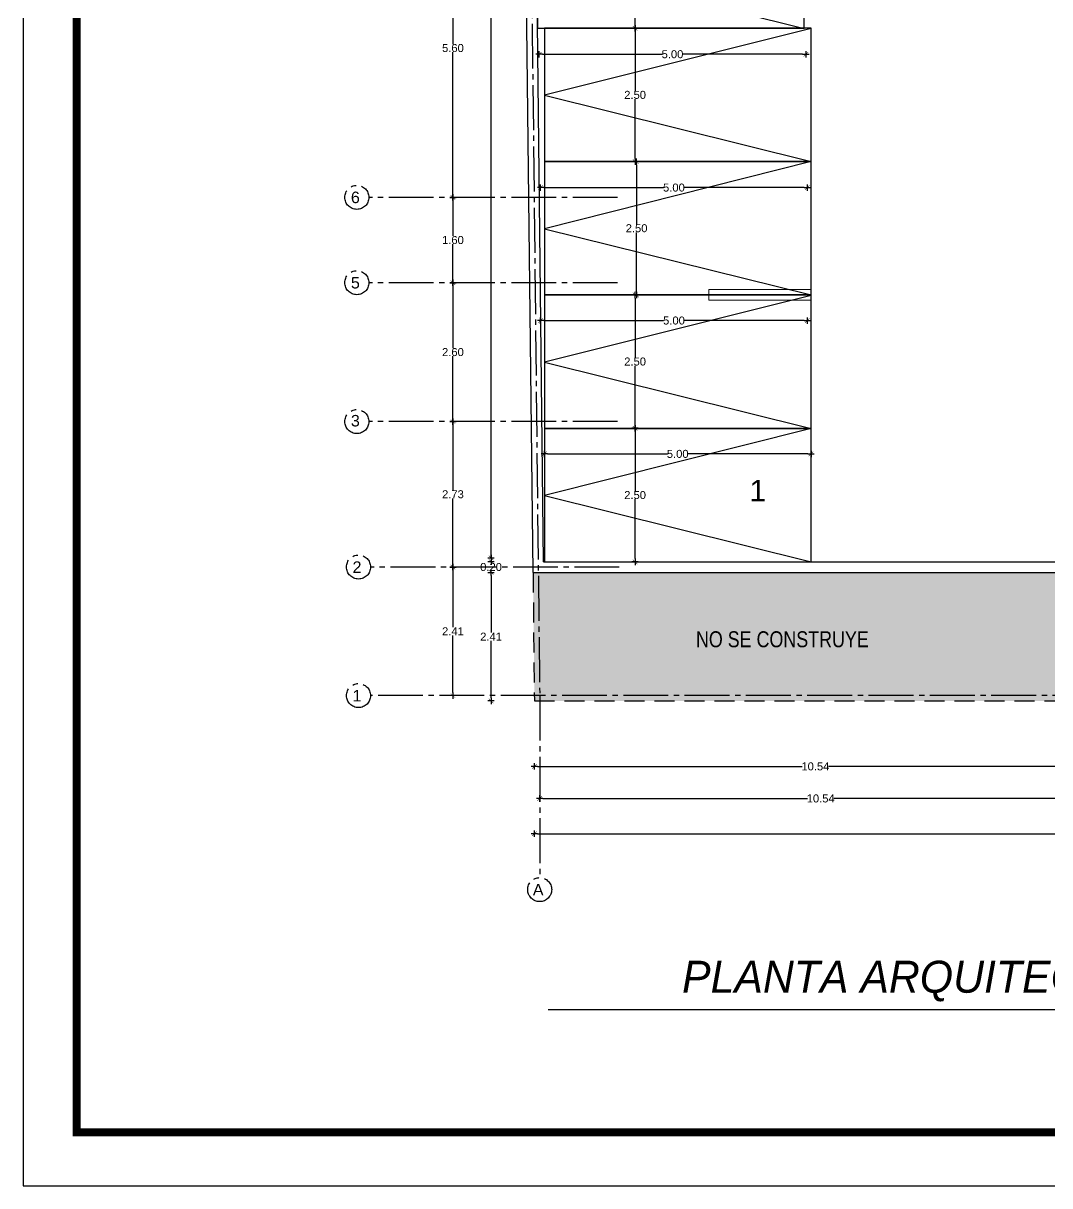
# Model space of a CAD drawing. Header units: millimetres. Extents: x 1217 to 2428, y 234 to 644.
# Drawn here: x 2338.46 to 2357.71, y 272.44 to 294.23 of the extents above; entities that cross this region are included whole.
import ezdxf

# ---------------------------------------------------------------- set-up
doc = ezdxf.new("R2010")
doc.units = ezdxf.units.MM
doc.linetypes.add('ACAD_ISO04W100', pattern=[30, 24, -3, 0, -3])
doc.linetypes.add('HIDDEN2', pattern=[0.1875, 0.125, -0.0625])
doc.layers.get('0').update_dxf_attribs({"lineweight": 5})
for name, color, linetype in [('0.1', 251, 'Continuous'), ('COTAS', 252, 'Continuous'), ('COTAS INTERIORES', 3, 'Continuous'), ('EJES', 8, 'Continuous'), ('MURO', 5, 'Continuous'), ('MUROS', 7, 'Continuous'), ('PAVIMENTO', 8, 'Continuous')]:
    doc.layers.add(name, color=color, linetype=linetype)
doc.styles.add('INTERARQ', font='arial.ttf')
doc.styles.add('ROMANS', font='arial.ttf', dxfattribs={"height": 22.5})
doc.styles.get("Standard").update_dxf_attribs({"font": 'arial.ttf'})
doc.dimstyles.new('ESCALA_1-50', dxfattribs={"dimtxt": 0.15, "dimasz": 0.06, "dimexe": 0.18, "dimexo": 0.0625, "dimgap": 0, "dimtad": 0, "dimtih": 1, "dimtoh": 1, "dimzin": 0, "dimdsep": 46, "dimtxsty": 'INTERARQ', "dimblk": 'DIMTICK', "dimcen": 0, "dimse1": 1, "dimse2": 1, "dimclrd": 256, "dimclre": 1, "dimclrt": 2, "dimadec": 0, "dimazin": 0, "dimtfac": 4.5, "dimtofl": 0, "dimtmove": 2, "dimatfit": 3, "dimldrblk": 'DIMTICK', "dimfxl": 1, "dimtolj": 1, "dimtzin": 0, "dimarcsym": 0})

# ---------------------------------------------------------------- blocks, each defined once
blk = doc.blocks.new('DIMTICK')
at = {"color": 1}
for p, q in [((-1, 0), (1, 0)), ((0, 1), (0, -1))]:
    blk.add_line(p, q, dxfattribs=at)
at = {"color": 3, "const_width": 0.141}
blk.add_lwpolyline([(0.71, 0.71), (-0.71, -0.71)], dxfattribs=at)
blk = doc.blocks.new('*D968')
at = {"layer": 'COTAS INTERIORES', "lineweight": -2, "ltscale": 3, "transparency": 16777216}
for p, q in [((2348.293, 286.159, 0), (2350.539, 286.159, 0)), ((2353.173, 286.159, 0), (2350.928, 286.159, 0))]:
    blk.add_line(p, q, dxfattribs=at)
at = {"layer": 'DEFPOINTS', "color": 0, "ltscale": 3, "transparency": 16777216}
for p in [(2348.233, 286.639, 0), (2353.233, 286.639, 0), (2353.233, 286.159, 0)]:
    blk.add_point(p, dxfattribs=at)
at = {"layer": 'COTAS INTERIORES', "lineweight": -2, "ltscale": 3, "transparency": 16777216, "xscale": 0.06, "yscale": 0.06, "zscale": 0.06, "rotation": 180}
blk.add_blockref('DIMTICK', (2348.233, 286.159, 0), dxfattribs=at)
at = {"layer": 'COTAS INTERIORES', "lineweight": -2, "ltscale": 3, "transparency": 16777216, "xscale": 0.06, "yscale": 0.06, "zscale": 0.06}
blk.add_blockref('DIMTICK', (2353.233, 286.159, 0), dxfattribs=at)
at = {"layer": 'COTAS INTERIORES', "color": 2, "ltscale": 3, "transparency": 16777216, "insert": (2350.733, 286.159, 0), "char_height": 0.15, "attachment_point": 5, "style": 'INTERARQ'}
blk.add_mtext('\\A1;5.00', dxfattribs=at)
blk = doc.blocks.new('*D854')
at = {"layer": 'COTAS INTERIORES', "lineweight": -2, "ltscale": 3, "transparency": 16777216}
for p, q in [((2349.934, 286.579), (2349.934, 285.464)), ((2349.934, 284.196), (2349.934, 285.311))]:
    blk.add_line(p, q, dxfattribs=at)
at = {"layer": 'DEFPOINTS', "color": 0, "ltscale": 3, "transparency": 16777216}
for p in [(2349.451, 286.639, 0), (2349.451, 284.136, 0), (2349.934, 284.136)]:
    blk.add_point(p, dxfattribs=at)
at = {"layer": 'COTAS INTERIORES', "lineweight": -2, "ltscale": 3, "transparency": 16777216, "xscale": 0.06, "yscale": 0.06, "zscale": 0.06}
for p, rotation in [((2349.934, 286.639), 90), ((2349.934, 284.136), 270)]:
    blk.add_blockref('DIMTICK', p, dxfattribs=dict(at, rotation=rotation))
at = {"layer": 'COTAS INTERIORES', "color": 2, "ltscale": 3, "transparency": 16777216, "insert": (2349.934, 285.387), "char_height": 0.15, "attachment_point": 5, "style": 'INTERARQ'}
blk.add_mtext('\\A1;2.50', dxfattribs=at)
blk = doc.blocks.new('*D857')
at = {"layer": 'COTAS INTERIORES', "lineweight": -2, "ltscale": 3, "transparency": 16777216}
for p, q in [((2349.934, 289.079), (2349.934, 287.967)), ((2349.934, 286.701), (2349.934, 287.813))]:
    blk.add_line(p, q, dxfattribs=at)
at = {"layer": 'DEFPOINTS', "color": 0, "ltscale": 3, "transparency": 16777216}
for p in [(2349.423, 289.139), (2349.934, 289.139), (2349.451, 286.641, 0)]:
    blk.add_point(p, dxfattribs=at)
at = {"layer": 'COTAS INTERIORES', "lineweight": -2, "ltscale": 3, "transparency": 16777216, "xscale": 0.06, "yscale": 0.06, "zscale": 0.06}
for p, rotation in [((2349.934, 289.139), 90), ((2349.934, 286.641), 270)]:
    blk.add_blockref('DIMTICK', p, dxfattribs=dict(at, rotation=rotation))
at = {"layer": 'COTAS INTERIORES', "color": 2, "ltscale": 3, "transparency": 16777216, "insert": (2349.934, 287.89), "char_height": 0.15, "attachment_point": 5, "style": 'INTERARQ'}
blk.add_mtext('\\A1;2.50', dxfattribs=at)
blk = doc.blocks.new('*D858')
at = {"layer": 'COTAS INTERIORES', "lineweight": -2, "ltscale": 3, "transparency": 16777216}
for p, q in [((2349.962, 291.579), (2349.962, 290.465)), ((2349.962, 289.199), (2349.962, 290.312))]:
    blk.add_line(p, q, dxfattribs=at)
at = {"layer": 'DEFPOINTS', "color": 0, "ltscale": 3, "transparency": 16777216}
for p in [(2349.422, 291.639), (2349.962, 291.639), (2349.45, 289.139)]:
    blk.add_point(p, dxfattribs=at)
at = {"layer": 'COTAS INTERIORES', "lineweight": -2, "ltscale": 3, "transparency": 16777216, "xscale": 0.06, "yscale": 0.06, "zscale": 0.06}
for p, rotation in [((2349.962, 291.639), 90), ((2349.962, 289.139), 270)]:
    blk.add_blockref('DIMTICK', p, dxfattribs=dict(at, rotation=rotation))
at = {"layer": 'COTAS INTERIORES', "color": 2, "ltscale": 3, "transparency": 16777216, "insert": (2349.962, 290.389), "char_height": 0.15, "attachment_point": 5, "style": 'INTERARQ'}
blk.add_mtext('\\A1;2.50', dxfattribs=at)
blk = doc.blocks.new('*D861')
at = {"layer": 'COTAS', "lineweight": -2, "ltscale": 3, "transparency": 16777216}
for p, q in [((2348.106, 280.301), (2353.069, 280.301)), ((2358.524, 280.301), (2353.561, 280.301))]:
    blk.add_line(p, q, dxfattribs=at)
at = {"layer": 'DEFPOINTS', "color": 0, "ltscale": 3, "transparency": 16777216}
for p in [(2348.046, 281.689, 0), (2358.584, 281.689, 0), (2358.584, 280.301)]:
    blk.add_point(p, dxfattribs=at)
at = {"layer": 'COTAS', "lineweight": -2, "ltscale": 3, "transparency": 16777216, "xscale": 0.06, "yscale": 0.06, "zscale": 0.06, "rotation": 180}
blk.add_blockref('DIMTICK', (2348.046, 280.301), dxfattribs=at)
at = {"layer": 'COTAS', "lineweight": -2, "ltscale": 3, "transparency": 16777216, "xscale": 0.06, "yscale": 0.06, "zscale": 0.06}
blk.add_blockref('DIMTICK', (2358.584, 280.301), dxfattribs=at)
at = {"layer": 'COTAS', "color": 2, "ltscale": 3, "transparency": 16777216, "insert": (2353.315, 280.301), "char_height": 0.15, "attachment_point": 5, "style": 'INTERARQ'}
blk.add_mtext('\\A1;10.54', dxfattribs=at)
blk = doc.blocks.new('*D986')
at = {"layer": 'COTAS', "lineweight": -2, "ltscale": 3, "transparency": 16777216}
for p, q in [((2348.205, 279.7), (2353.169, 279.7)), ((2358.624, 279.7), (2353.66, 279.7))]:
    blk.add_line(p, q, dxfattribs=at)
at = {"layer": 'DEFPOINTS', "color": 0, "ltscale": 3, "transparency": 16777216}
for p in [(2358.684, 281.789, 0), (2348.145, 281.629, 0), (2358.684, 279.7)]:
    blk.add_point(p, dxfattribs=at)
at = {"layer": 'COTAS', "lineweight": -2, "ltscale": 3, "transparency": 16777216, "xscale": 0.06, "yscale": 0.06, "zscale": 0.06, "rotation": 180}
blk.add_blockref('DIMTICK', (2348.145, 279.7), dxfattribs=at)
at = {"layer": 'COTAS', "lineweight": -2, "ltscale": 3, "transparency": 16777216, "xscale": 0.06, "yscale": 0.06, "zscale": 0.06}
blk.add_blockref('DIMTICK', (2358.684, 279.7), dxfattribs=at)
at = {"layer": 'COTAS', "color": 2, "ltscale": 3, "transparency": 16777216, "insert": (2353.414, 279.7), "char_height": 0.15, "attachment_point": 5, "style": 'INTERARQ'}
blk.add_mtext('\\A1;10.54', dxfattribs=at)
blk = doc.blocks.new('*D992')
at = {"layer": 'COTAS', "lineweight": -2, "ltscale": 3, "transparency": 16777216}
for p, q in [((2348.106, 279.04), (2363.683, 279.04)), ((2379.766, 279.04), (2364.189, 279.04))]:
    blk.add_line(p, q, dxfattribs=at)
at = {"layer": 'DEFPOINTS', "color": 0, "ltscale": 3, "transparency": 16777216}
for p in [(2348.046, 281.529, 0), (2379.826, 281.529, 0), (2379.826, 279.04)]:
    blk.add_point(p, dxfattribs=at)
at = {"layer": 'COTAS', "lineweight": -2, "ltscale": 3, "transparency": 16777216, "xscale": 0.06, "yscale": 0.06, "zscale": 0.06, "rotation": 180}
blk.add_blockref('DIMTICK', (2348.046, 279.04), dxfattribs=at)
at = {"layer": 'COTAS', "lineweight": -2, "ltscale": 3, "transparency": 16777216, "xscale": 0.06, "yscale": 0.06, "zscale": 0.06}
blk.add_blockref('DIMTICK', (2379.826, 279.04), dxfattribs=at)
at = {"layer": 'COTAS', "color": 2, "ltscale": 3, "transparency": 16777216, "insert": (2363.936, 279.04), "char_height": 0.15, "attachment_point": 5, "style": 'INTERARQ'}
blk.add_mtext('\\A1;31.78', dxfattribs=at)
blk = doc.blocks.new('*D872')
at = {"layer": 'COTAS INTERIORES', "lineweight": -2, "ltscale": 3, "transparency": 16777216}
for p, q in [((2348.223, 288.659), (2350.468, 288.659)), ((2353.103, 288.659), (2350.857, 288.659))]:
    blk.add_line(p, q, dxfattribs=at)
at = {"layer": 'DEFPOINTS', "color": 0, "ltscale": 3, "transparency": 16777216}
for p in [(2348.163, 289.139, 0), (2353.163, 289.139, 0), (2353.163, 288.659)]:
    blk.add_point(p, dxfattribs=at)
at = {"layer": 'COTAS INTERIORES', "lineweight": -2, "ltscale": 3, "transparency": 16777216, "xscale": 0.06, "yscale": 0.06, "zscale": 0.06, "rotation": 180}
blk.add_blockref('DIMTICK', (2348.163, 288.659), dxfattribs=at)
at = {"layer": 'COTAS INTERIORES', "lineweight": -2, "ltscale": 3, "transparency": 16777216, "xscale": 0.06, "yscale": 0.06, "zscale": 0.06}
blk.add_blockref('DIMTICK', (2353.163, 288.659), dxfattribs=at)
at = {"layer": 'COTAS INTERIORES', "color": 2, "ltscale": 3, "transparency": 16777216, "insert": (2350.663, 288.659), "char_height": 0.15, "attachment_point": 5, "style": 'INTERARQ'}
blk.add_mtext('\\A1;5.00', dxfattribs=at)
blk = doc.blocks.new('*D873')
at = {"layer": 'COTAS INTERIORES', "lineweight": -2, "ltscale": 3, "transparency": 16777216}
for p, q in [((2348.222, 291.151), (2350.468, 291.151)), ((2353.102, 291.151), (2350.857, 291.151))]:
    blk.add_line(p, q, dxfattribs=at)
at = {"layer": 'DEFPOINTS', "color": 0, "ltscale": 3, "transparency": 16777216}
for p in [(2348.162, 291.63, 0), (2353.162, 291.63, 0), (2353.162, 291.151)]:
    blk.add_point(p, dxfattribs=at)
at = {"layer": 'COTAS INTERIORES', "lineweight": -2, "ltscale": 3, "transparency": 16777216, "xscale": 0.06, "yscale": 0.06, "zscale": 0.06, "rotation": 180}
blk.add_blockref('DIMTICK', (2348.162, 291.151), dxfattribs=at)
at = {"layer": 'COTAS INTERIORES', "lineweight": -2, "ltscale": 3, "transparency": 16777216, "xscale": 0.06, "yscale": 0.06, "zscale": 0.06}
blk.add_blockref('DIMTICK', (2353.162, 291.151), dxfattribs=at)
at = {"layer": 'COTAS INTERIORES', "color": 2, "ltscale": 3, "transparency": 16777216, "insert": (2350.662, 291.151), "char_height": 0.15, "attachment_point": 5, "style": 'INTERARQ'}
blk.add_mtext('\\A1;5.00', dxfattribs=at)
blk = doc.blocks.new('*D1046')
at = {"layer": 'COTAS', "lineweight": -2, "ltscale": 3, "transparency": 16777216}
for p, q in [((2347.233, 283.879), (2347.233, 282.809)), ((2347.233, 281.589), (2347.233, 282.658))]:
    blk.add_line(p, q, dxfattribs=at)
at = {"layer": 'DEFPOINTS', "color": 0, "ltscale": 3, "transparency": 16777216}
for p in [(2347.233, 283.939), (2348.02, 283.939, 0), (2348.046, 281.529, 0)]:
    blk.add_point(p, dxfattribs=at)
at = {"layer": 'COTAS', "lineweight": -2, "ltscale": 3, "transparency": 16777216, "xscale": 0.06, "yscale": 0.06, "zscale": 0.06}
for p, rotation in [((2347.233, 283.939), 90), ((2347.233, 281.529), 270)]:
    blk.add_blockref('DIMTICK', p, dxfattribs=dict(at, rotation=rotation))
at = {"layer": 'COTAS', "color": 2, "ltscale": 3, "transparency": 16777216, "insert": (2347.233, 282.734), "char_height": 0.15, "attachment_point": 5, "style": 'INTERARQ'}
blk.add_mtext('\\A1;2.41', dxfattribs=at)
blk = doc.blocks.new('*D1047')
at = {"layer": 'COTAS', "lineweight": -2, "ltscale": 3, "transparency": 16777216}
for p, q in [((2347.233, 284.199, 0), (2347.233, 284.259, 0)), ((2347.233, 283.879, 0), (2347.233, 283.819, 0))]:
    blk.add_line(p, q, dxfattribs=at)
at = {"layer": 'DEFPOINTS', "color": 0, "ltscale": 3, "transparency": 16777216}
for p in [(2347.233, 284.139, 0), (2353.238, 284.139, 0), (2348.02, 283.939, 0)]:
    blk.add_point(p, dxfattribs=at)
at = {"layer": 'COTAS', "lineweight": -2, "ltscale": 3, "transparency": 16777216, "xscale": 0.06, "yscale": 0.06, "zscale": 0.06}
for p, rotation in [((2347.233, 284.139, 0), 270), ((2347.233, 283.939, 0), 90)]:
    blk.add_blockref('DIMTICK', p, dxfattribs=dict(at, rotation=rotation))
at = {"layer": 'COTAS', "color": 2, "ltscale": 3, "transparency": 16777216, "insert": (2347.233, 284.039, 0), "char_height": 0.15, "attachment_point": 5, "style": 'INTERARQ'}
blk.add_mtext('\\A1;0.20', dxfattribs=at)
blk = doc.blocks.new('*D893')
at = {"layer": 'COTAS', "lineweight": -2, "ltscale": 3, "transparency": 16777216}
for p, q in [((2347.233, 319.36), (2347.233, 301.89)), ((2347.233, 284.268), (2347.233, 301.737))]:
    blk.add_line(p, q, dxfattribs=at)
at = {"layer": 'DEFPOINTS', "color": 0, "ltscale": 3, "transparency": 16777216}
for p in [(2347.233, 319.42), (2347.82, 319.42, 0), (2353.237, 284.208, 0)]:
    blk.add_point(p, dxfattribs=at)
at = {"layer": 'COTAS', "lineweight": -2, "ltscale": 3, "transparency": 16777216, "xscale": 0.06, "yscale": 0.06, "zscale": 0.06}
for p, rotation in [((2347.233, 319.42), 90), ((2347.233, 284.208), 270)]:
    blk.add_blockref('DIMTICK', p, dxfattribs=dict(at, rotation=rotation))
at = {"layer": 'COTAS', "color": 2, "ltscale": 3, "transparency": 16777216, "insert": (2347.233, 301.814), "char_height": 0.15, "attachment_point": 5, "style": 'INTERARQ'}
blk.add_mtext('\\A1;35.21', dxfattribs=at)
blk = doc.blocks.new('*D1049')
at = {"layer": 'COTAS', "lineweight": -2, "ltscale": 3, "transparency": 16777216}
for p, q in [((2346.518, 283.979), (2346.518, 282.909)), ((2346.518, 281.689), (2346.518, 282.758))]:
    blk.add_line(p, q, dxfattribs=at)
at = {"layer": 'DEFPOINTS', "color": 0, "ltscale": 3, "transparency": 16777216}
for p in [(2346.518, 284.039, 0), (2346.518, 284.039), (2346.518, 281.629, 0)]:
    blk.add_point(p, dxfattribs=at)
at = {"layer": 'COTAS', "lineweight": -2, "ltscale": 3, "transparency": 16777216, "xscale": 0.06, "yscale": 0.06, "zscale": 0.06}
for p, rotation in [((2346.518, 284.039), 90), ((2346.518, 281.629), 270)]:
    blk.add_blockref('DIMTICK', p, dxfattribs=dict(at, rotation=rotation))
at = {"layer": 'COTAS', "color": 2, "ltscale": 3, "transparency": 16777216, "insert": (2346.518, 282.834), "char_height": 0.15, "attachment_point": 5, "style": 'INTERARQ'}
blk.add_mtext('\\A1;2.41', dxfattribs=at)
blk = doc.blocks.new('*D1050')
at = {"layer": 'COTAS', "lineweight": -2, "ltscale": 3, "transparency": 16777216}
for p, q in [((2346.518, 286.705), (2346.518, 285.479)), ((2346.518, 284.099), (2346.518, 285.325))]:
    blk.add_line(p, q, dxfattribs=at)
at = {"layer": 'DEFPOINTS', "color": 0, "ltscale": 3, "transparency": 16777216}
for p in [(2346.518, 286.765), (2347.989, 286.765, 0), (2346.518, 284.039, 0)]:
    blk.add_point(p, dxfattribs=at)
at = {"layer": 'COTAS', "lineweight": -2, "ltscale": 3, "transparency": 16777216, "xscale": 0.06, "yscale": 0.06, "zscale": 0.06}
for p, rotation in [((2346.518, 286.765), 90), ((2346.518, 284.039), 270)]:
    blk.add_blockref('DIMTICK', p, dxfattribs=dict(at, rotation=rotation))
at = {"layer": 'COTAS', "color": 2, "ltscale": 3, "transparency": 16777216, "insert": (2346.518, 285.402), "char_height": 0.15, "attachment_point": 5, "style": 'INTERARQ'}
blk.add_mtext('\\A1;2.73', dxfattribs=at)
blk = doc.blocks.new('*D894')
at = {"layer": 'COTAS', "lineweight": -2, "ltscale": 3, "transparency": 16777216}
for p, q in [((2346.518, 289.309), (2346.518, 288.143)), ((2346.518, 286.825), (2346.518, 287.99))]:
    blk.add_line(p, q, dxfattribs=at)
at = {"layer": 'DEFPOINTS', "color": 0, "ltscale": 3, "transparency": 16777216}
for p in [(2346.518, 289.369), (2347.956, 289.369, 0), (2347.989, 286.765, 0)]:
    blk.add_point(p, dxfattribs=at)
at = {"layer": 'COTAS', "lineweight": -2, "ltscale": 3, "transparency": 16777216, "xscale": 0.06, "yscale": 0.06, "zscale": 0.06}
for p, rotation in [((2346.518, 289.369), 90), ((2346.518, 286.765), 270)]:
    blk.add_blockref('DIMTICK', p, dxfattribs=dict(at, rotation=rotation))
at = {"layer": 'COTAS', "color": 2, "ltscale": 3, "transparency": 16777216, "insert": (2346.518, 288.067), "char_height": 0.15, "attachment_point": 5, "style": 'INTERARQ'}
blk.add_mtext('\\A1;2.60', dxfattribs=at)
blk = doc.blocks.new('*D895')
at = {"layer": 'COTAS', "lineweight": -2, "ltscale": 3, "transparency": 16777216}
for p, q in [((2346.518, 290.908), (2346.518, 290.245)), ((2346.518, 289.429), (2346.518, 290.092))]:
    blk.add_line(p, q, dxfattribs=at)
at = {"layer": 'DEFPOINTS', "color": 0, "ltscale": 3, "transparency": 16777216}
for p in [(2346.518, 290.968), (2347.938, 290.968, 0), (2347.956, 289.369, 0)]:
    blk.add_point(p, dxfattribs=at)
at = {"layer": 'COTAS', "lineweight": -2, "ltscale": 3, "transparency": 16777216, "xscale": 0.06, "yscale": 0.06, "zscale": 0.06}
for p, rotation in [((2346.518, 290.968), 90), ((2346.518, 289.369), 270)]:
    blk.add_blockref('DIMTICK', p, dxfattribs=dict(at, rotation=rotation))
at = {"layer": 'COTAS', "color": 2, "ltscale": 3, "transparency": 16777216, "insert": (2346.518, 290.168), "char_height": 0.15, "attachment_point": 5, "style": 'INTERARQ'}
blk.add_mtext('\\A1;1.60', dxfattribs=at)
blk = doc.blocks.new('*D896')
at = {"layer": 'COTAS', "lineweight": -2, "ltscale": 3, "transparency": 16777216}
for p, q in [((2346.518, 296.506), (2346.518, 293.843)), ((2346.518, 291.028), (2346.518, 293.69))]:
    blk.add_line(p, q, dxfattribs=at)
at = {"layer": 'DEFPOINTS', "color": 0, "ltscale": 3, "transparency": 16777216}
for p in [(2346.518, 296.566), (2347.878, 296.566, 0), (2347.938, 290.968, 0)]:
    blk.add_point(p, dxfattribs=at)
at = {"layer": 'COTAS', "lineweight": -2, "ltscale": 3, "transparency": 16777216, "xscale": 0.06, "yscale": 0.06, "zscale": 0.06}
for p, rotation in [((2346.518, 296.566), 90), ((2346.518, 290.968), 270)]:
    blk.add_blockref('DIMTICK', p, dxfattribs=dict(at, rotation=rotation))
at = {"layer": 'COTAS', "color": 2, "ltscale": 3, "transparency": 16777216, "insert": (2346.518, 293.767), "char_height": 0.15, "attachment_point": 5, "style": 'INTERARQ'}
blk.add_mtext('\\A1;5.60', dxfattribs=at)
blk = doc.blocks.new('*D1058')
at = {"layer": 'COTAS INTERIORES', "lineweight": -2, "ltscale": 3, "transparency": 16777216}
for p, q in [((2349.934, 294.079), (2349.934, 292.965)), ((2349.934, 291.699), (2349.934, 292.812))]:
    blk.add_line(p, q, dxfattribs=at)
at = {"layer": 'DEFPOINTS', "color": 0, "ltscale": 3, "transparency": 16777216}
for p in [(2349.934, 294.139), (2350.607, 294.139), (2349.395, 291.639)]:
    blk.add_point(p, dxfattribs=at)
at = {"layer": 'COTAS INTERIORES', "lineweight": -2, "ltscale": 3, "transparency": 16777216, "xscale": 0.06, "yscale": 0.06, "zscale": 0.06}
for p, rotation in [((2349.934, 294.139), 90), ((2349.934, 291.639), 270)]:
    blk.add_blockref('DIMTICK', p, dxfattribs=dict(at, rotation=rotation))
at = {"layer": 'COTAS INTERIORES', "color": 2, "ltscale": 3, "transparency": 16777216, "insert": (2349.934, 292.889), "char_height": 0.15, "attachment_point": 5, "style": 'INTERARQ'}
blk.add_mtext('\\A1;2.50', dxfattribs=at)
blk = doc.blocks.new('*D1059')
at = {"layer": 'COTAS INTERIORES', "lineweight": -2, "ltscale": 3, "transparency": 16777216}
for p, q in [((2349.934, 296.579), (2349.934, 295.465)), ((2349.934, 294.199), (2349.934, 295.312))]:
    blk.add_line(p, q, dxfattribs=at)
at = {"layer": 'DEFPOINTS', "color": 0, "ltscale": 3, "transparency": 16777216}
for p in [(2349.934, 296.639), (2351.203, 296.639, 0), (2350.607, 294.139)]:
    blk.add_point(p, dxfattribs=at)
at = {"layer": 'COTAS INTERIORES', "lineweight": -2, "ltscale": 3, "transparency": 16777216, "xscale": 0.06, "yscale": 0.06, "zscale": 0.06}
for p, rotation in [((2349.934, 296.639), 90), ((2349.934, 294.139), 270)]:
    blk.add_blockref('DIMTICK', p, dxfattribs=dict(at, rotation=rotation))
at = {"layer": 'COTAS INTERIORES', "color": 2, "ltscale": 3, "transparency": 16777216, "insert": (2349.934, 295.389), "char_height": 0.15, "attachment_point": 5, "style": 'INTERARQ'}
blk.add_mtext('\\A1;2.50', dxfattribs=at)
blk = doc.blocks.new('*D923')
at = {"layer": 'COTAS INTERIORES', "lineweight": -2, "ltscale": 3, "transparency": 16777216}
for p, q in [((2348.195, 293.651), (2350.44, 293.651)), ((2353.075, 293.651), (2350.829, 293.651))]:
    blk.add_line(p, q, dxfattribs=at)
at = {"layer": 'DEFPOINTS', "color": 0, "ltscale": 3, "transparency": 16777216}
for p in [(2348.135, 294.13, 0), (2353.135, 294.13, 0), (2353.135, 293.651)]:
    blk.add_point(p, dxfattribs=at)
at = {"layer": 'COTAS INTERIORES', "lineweight": -2, "ltscale": 3, "transparency": 16777216, "xscale": 0.06, "yscale": 0.06, "zscale": 0.06, "rotation": 180}
blk.add_blockref('DIMTICK', (2348.135, 293.651), dxfattribs=at)
at = {"layer": 'COTAS INTERIORES', "lineweight": -2, "ltscale": 3, "transparency": 16777216, "xscale": 0.06, "yscale": 0.06, "zscale": 0.06}
blk.add_blockref('DIMTICK', (2353.135, 293.651), dxfattribs=at)
at = {"layer": 'COTAS INTERIORES', "color": 2, "ltscale": 3, "transparency": 16777216, "insert": (2350.635, 293.651), "char_height": 0.15, "attachment_point": 5, "style": 'INTERARQ'}
blk.add_mtext('\\A1;5.00', dxfattribs=at)

msp = doc.modelspace()

# ---------------------------------------------------------------- hatches: boundary and pattern name
at = {"layer": 'MUROS', "ltscale": 3}
h = msp.add_hatch(dxfattribs=at)
h.set_pattern_fill('DOTS', color=251, scale=0.05)
h.set_pattern_definition([(0, (1002.62363, -401.83023), (0.0396875, 0.079375), [0, -0.079375])])
h.paths.add_polyline_path([(2348.02133, 283.93863), (2348.04615, 281.52869), (2358.58365, 281.52869), (2358.58365, 283.93863)])

# ---------------------------------------------------------------- linework, layer by layer
at = {"ltscale": 3, "elevation": 0}
msp.add_lwpolyline([(2351.31423, 289.24187), (2353.23338, 289.24187), (2353.23338, 289.04191), (2351.31423, 289.04191)], close=True, dxfattribs=at)
at = {"layer": '0.1', "linetype": 'HIDDEN2', "ltscale": 3}
for p, q in [((2348.01951, 283.93864, 0), (2348.04615, 281.52869, 0)), ((2348.04615, 281.52869, 0), (2358.58365, 281.52869, 0))]:
    msp.add_line(p, q, dxfattribs=at)
at = {"layer": '0.1', "ltscale": 3, "elevation": 0}
msp.add_lwpolyline([(2338.46076, 272.44057), (2428.46076, 272.44057), (2428.46076, 324.44057), (2338.46076, 324.44057)], close=True, dxfattribs=at)
at = {"layer": '0.1', "ltscale": 3, "const_width": 0.15, "elevation": 0}
msp.add_lwpolyline([(2339.46076, 273.44057), (2427.46076, 273.44057), (2427.46076, 323.44057), (2339.46076, 323.44057)], close=True, dxfattribs=at)
at = {"layer": '0.1', "ltscale": 3}
msp.add_lwpolyline([(2348.3018, 275.74718), (2370.77914, 275.74718)], dxfattribs=at)
at = {"layer": 'EJES', "linetype": 'ACAD_ISO04W100', "ltscale": 0.035, "elevation": 0}
for points in [[(2347.71919, 319.51923), (2348.14504, 281.62869)], [(2349.60679, 290.96809), (2344.94166, 290.96809)], [(2349.60679, 289.36854), (2344.94166, 289.36854)], [(2349.60679, 286.76524), (2344.94166, 286.76524)], [(2349.63816, 284.0386), (2344.97303, 284.0386)], [(2375.85341, 281.62868), (2344.97302, 281.62868)], [(2348.14495, 281.62869), (2348.14495, 278.2167)]]:
    msp.add_lwpolyline(points, dxfattribs=at)
at = {"layer": 'EJES', "linetype": 'ACAD_ISO04W100', "ltscale": 0.035}
for centre in [(2344.71668, 290.9681, 0), (2344.71668, 290.96809, 0), (2344.71668, 289.36854, 0), (2344.71668, 289.36854, 0), (2344.71668, 286.76524, 0), (2344.71668, 286.76524, 0), (2344.74805, 284.0386, 0), (2344.74805, 284.0386, 0), (2344.74805, 281.62868, 0), (2344.74805, 281.62868, 0), (2348.14495, 277.99172, 0)]:
    msp.add_circle(centre, 0.22498, dxfattribs=at)
at = {"layer": 'MURO', "color": 5}
msp.add_line((2348.02133, 283.93863, 0), (2347.73943, 308.81979, 0), dxfattribs=at)
at = {"layer": 'MURO', "color": 5, "elevation": 0}
for points in [[(2348.21909, 284.13863), (2347.93941, 308.82204), (2347.93714, 309.02429), (2347.82031, 319.41977), (2358.72911, 319.47827), (2358.72911, 319.47827), (2379.23796, 319.60985), (2379.62614, 281.52869)], [(2348.21909, 284.13863), (2358.58365, 284.13863)], [(2348.01951, 283.93863), (2358.58365, 283.93863)]]:
    msp.add_lwpolyline(points, dxfattribs=at)
at = {"layer": 'MURO', "color": 1, "ltscale": 3, "elevation": 0}
for points in [[(2348.10652, 296.63862), (2348.10652, 294.13862), (2353.10652, 294.13862), (2353.10652, 296.63862), (2348.10652, 296.63862)], [(2348.23338, 294.13863), (2348.23338, 291.63863), (2353.23338, 291.63863), (2353.23338, 294.13863), (2348.23338, 294.13863)], [(2348.23338, 291.63863), (2348.23338, 289.13863), (2353.23338, 289.13863), (2353.23338, 291.63863), (2348.23338, 291.63863)], [(2348.23338, 289.13863), (2348.23338, 286.63863), (2353.23338, 286.63863), (2353.23338, 289.13863), (2348.23338, 289.13863)], [(2348.23338, 286.63863), (2348.23338, 284.13863), (2353.23338, 284.13863), (2353.23338, 286.63863), (2348.23338, 286.63863)]]:
    msp.add_lwpolyline(points, dxfattribs=at)
at = {"layer": 'PAVIMENTO', "color": 251, "ltscale": 3, "elevation": 0}
for points in [[(2353.10652, 296.63862), (2348.10652, 295.38134), (2353.10652, 294.13134)], [(2353.23338, 294.13135), (2348.23338, 292.88135), (2353.23338, 291.63865)], [(2353.23338, 291.63863), (2348.23338, 290.38135), (2353.23338, 289.13865)], [(2353.23338, 289.13135), (2348.23338, 287.88135), (2353.23338, 286.63863)], [(2353.23338, 286.63863), (2348.23338, 285.38135), (2353.23338, 284.13863)]]:
    msp.add_lwpolyline(points, dxfattribs=at)

# ---------------------------------------------------------------- texts
at = {"insert": (2359.43118, 275.81389, 0), "char_height": 0.6, "width": 22.5360253, "attachment_point": 5}
msp.add_mtext('{\\fCentury Gothic|b0|i1|c0|p34; PLANTA ARQUITECTURA SUBTERRANEO  -1º \\P Nivel \\H0.8x;-1,20}', dxfattribs=at)
at = {"layer": 'COTAS', "color": 2, "style": 'ROMANS', "width": 0.8}
msp.add_text('NO SE CONSTRUYE', height=0.3, dxfattribs=at).set_placement((2351.07496, 282.53468))
at = {"layer": 'EJES', "char_height": 0.216, "width": 0.344369, "attachment_point": 5}
for s, insert in [('6', (2344.68867, 290.96635, 0)), ('5', (2344.68867, 289.3668, 0)), ('3', (2344.68867, 286.78028, 0)), ('2', (2344.72004, 284.03686, 0)), ('1', (2344.72004, 281.62694, 0)), ('1', (2344.72004, 281.62694, 0)), ('A', (2348.11694, 277.98998, 0))]:
    msp.add_mtext(s, dxfattribs=dict(at, insert=insert))
at = {"layer": 'MURO', "color": 1, "ltscale": 3, "insert": (2352.23388, 285.47238, 0), "char_height": 0.4, "width": 1.5818117, "attachment_point": 5}
msp.add_mtext('1', dxfattribs=at)

# ---------------------------------------------------------------- dimensions: what is measured, and where the dimension line sits
at = {"layer": 'COTAS', "ltscale": 3}
for base, p1, p2, picture, middle in [((2347.23264, 319.41977), (2353.23733, 284.20765, 0), (2347.82031, 319.41977, 0), '*D893', (2347.23264, 301.81371)), ((2346.51795, 296.56561), (2347.93826, 290.96809, 0), (2347.87826, 296.56561, 0), '*D896', (2346.51795, 293.76685)), ((2346.51795, 290.96809), (2347.95624, 289.36854, 0), (2347.93826, 290.96809, 0), '*D895', (2346.51795, 290.16831)), ((2346.51795, 289.36854), (2347.9893, 286.76526, 0), (2347.95624, 289.36854, 0), '*D894', (2346.51795, 288.0669)), ((2346.51795, 286.76526), (2346.51795, 284.0386, 0), (2347.9893, 286.76526, 0), '*D1050', (2346.51795, 285.40193)), ((2347.23264, 284.13863, 0), (2348.01951, 283.93863, 0), (2353.23827, 284.13863, 0), '*D1047', (2347.23264, 284.03863, 0)), ((2346.51795, 284.0386), (2346.51795, 281.62868, 0), (2346.51795, 284.0386, 0), '*D1049', (2346.51795, 282.83364)), ((2347.23264, 283.93863), (2348.04615, 281.52869, 0), (2348.01951, 283.93863, 0), '*D1046', (2347.23264, 282.73366))]:
    dim = msp.add_linear_dim(base=base, p1=p1, p2=p2, angle=90, dimstyle='ESCALA_1-50', dxfattribs=at)
    dim.commit()
    dim.dimension.update_dxf_attribs({"geometry": picture, "text_midpoint": middle})
for base, p1, p2, picture, middle in [((2358.68359, 279.70013), (2348.14504, 281.62869, 0), (2358.68359, 281.78869, 0), '*D986', (2353.41431, 279.70013)), ((2358.58365, 280.30064), (2348.04615, 281.68869, 0), (2358.58365, 281.68869, 0), '*D861', (2353.3149, 280.30064)), ((2379.82615, 279.03954), (2348.04615, 281.52869, 0), (2379.82615, 281.52869, 0), '*D992', (2363.93615, 279.03954))]:
    dim = msp.add_linear_dim(base=base, p1=p1, p2=p2, dimstyle='ESCALA_1-50', dxfattribs=at)
    dim.commit()
    dim.dimension.update_dxf_attribs({"geometry": picture, "text_midpoint": middle})
at = {"layer": 'COTAS INTERIORES', "ltscale": 3}
for base, p1, p2, picture, middle in [((2349.93421, 296.63862, 0), (2350.60652, 294.13862, 0), (2351.20294, 296.63862, 0), '*D1059', (2349.93421, 295.38862, 0)), ((2349.93421, 294.13862), (2349.39455, 291.63862), (2350.60652, 294.13862), '*D1058', (2349.93421, 292.88862)), ((2349.96196, 291.63862), (2349.45039, 289.13859), (2349.4223, 291.63862), '*D858', (2349.96196, 290.38861)), ((2349.93421, 289.13862), (2349.45075, 286.64132, 0), (2349.42265, 289.13862), '*D857', (2349.93421, 287.88997)), ((2349.93421, 284.13589), (2349.45075, 286.63862, 0), (2349.45075, 284.13589, 0), '*D854', (2349.93421, 285.38725))]:
    dim = msp.add_linear_dim(base=base, p1=p1, p2=p2, angle=90, dimstyle='ESCALA_1-50', dxfattribs=at)
    dim.commit()
    dim.dimension.update_dxf_attribs({"geometry": picture, "text_midpoint": middle})
for base, p1, p2, picture, middle in [((2353.13469, 293.65066, 0), (2348.13469, 294.13017, 0), (2353.13469, 294.13017, 0), '*D923', (2350.63469, 293.65066, 0)), ((2353.16244, 291.15066, 0), (2348.16244, 291.63017, 0), (2353.16244, 291.63017, 0), '*D873', (2350.66244, 291.15066, 0)), ((2353.16279, 288.65911, 0), (2348.16279, 289.13862, 0), (2353.16279, 289.13862, 0), '*D872', (2350.66279, 288.65911, 0)), ((2353.23338, 286.15912, 0), (2348.23338, 286.63863, 0), (2353.23338, 286.63863, 0), '*D968', (2350.73338, 286.15912, 0))]:
    dim = msp.add_linear_dim(base=base, p1=p1, p2=p2, dimstyle='ESCALA_1-50', dxfattribs=at)
    dim.commit()
    dim.dimension.update_dxf_attribs({"geometry": picture, "text_midpoint": middle})

doc.saveas('drawing.dxf')
